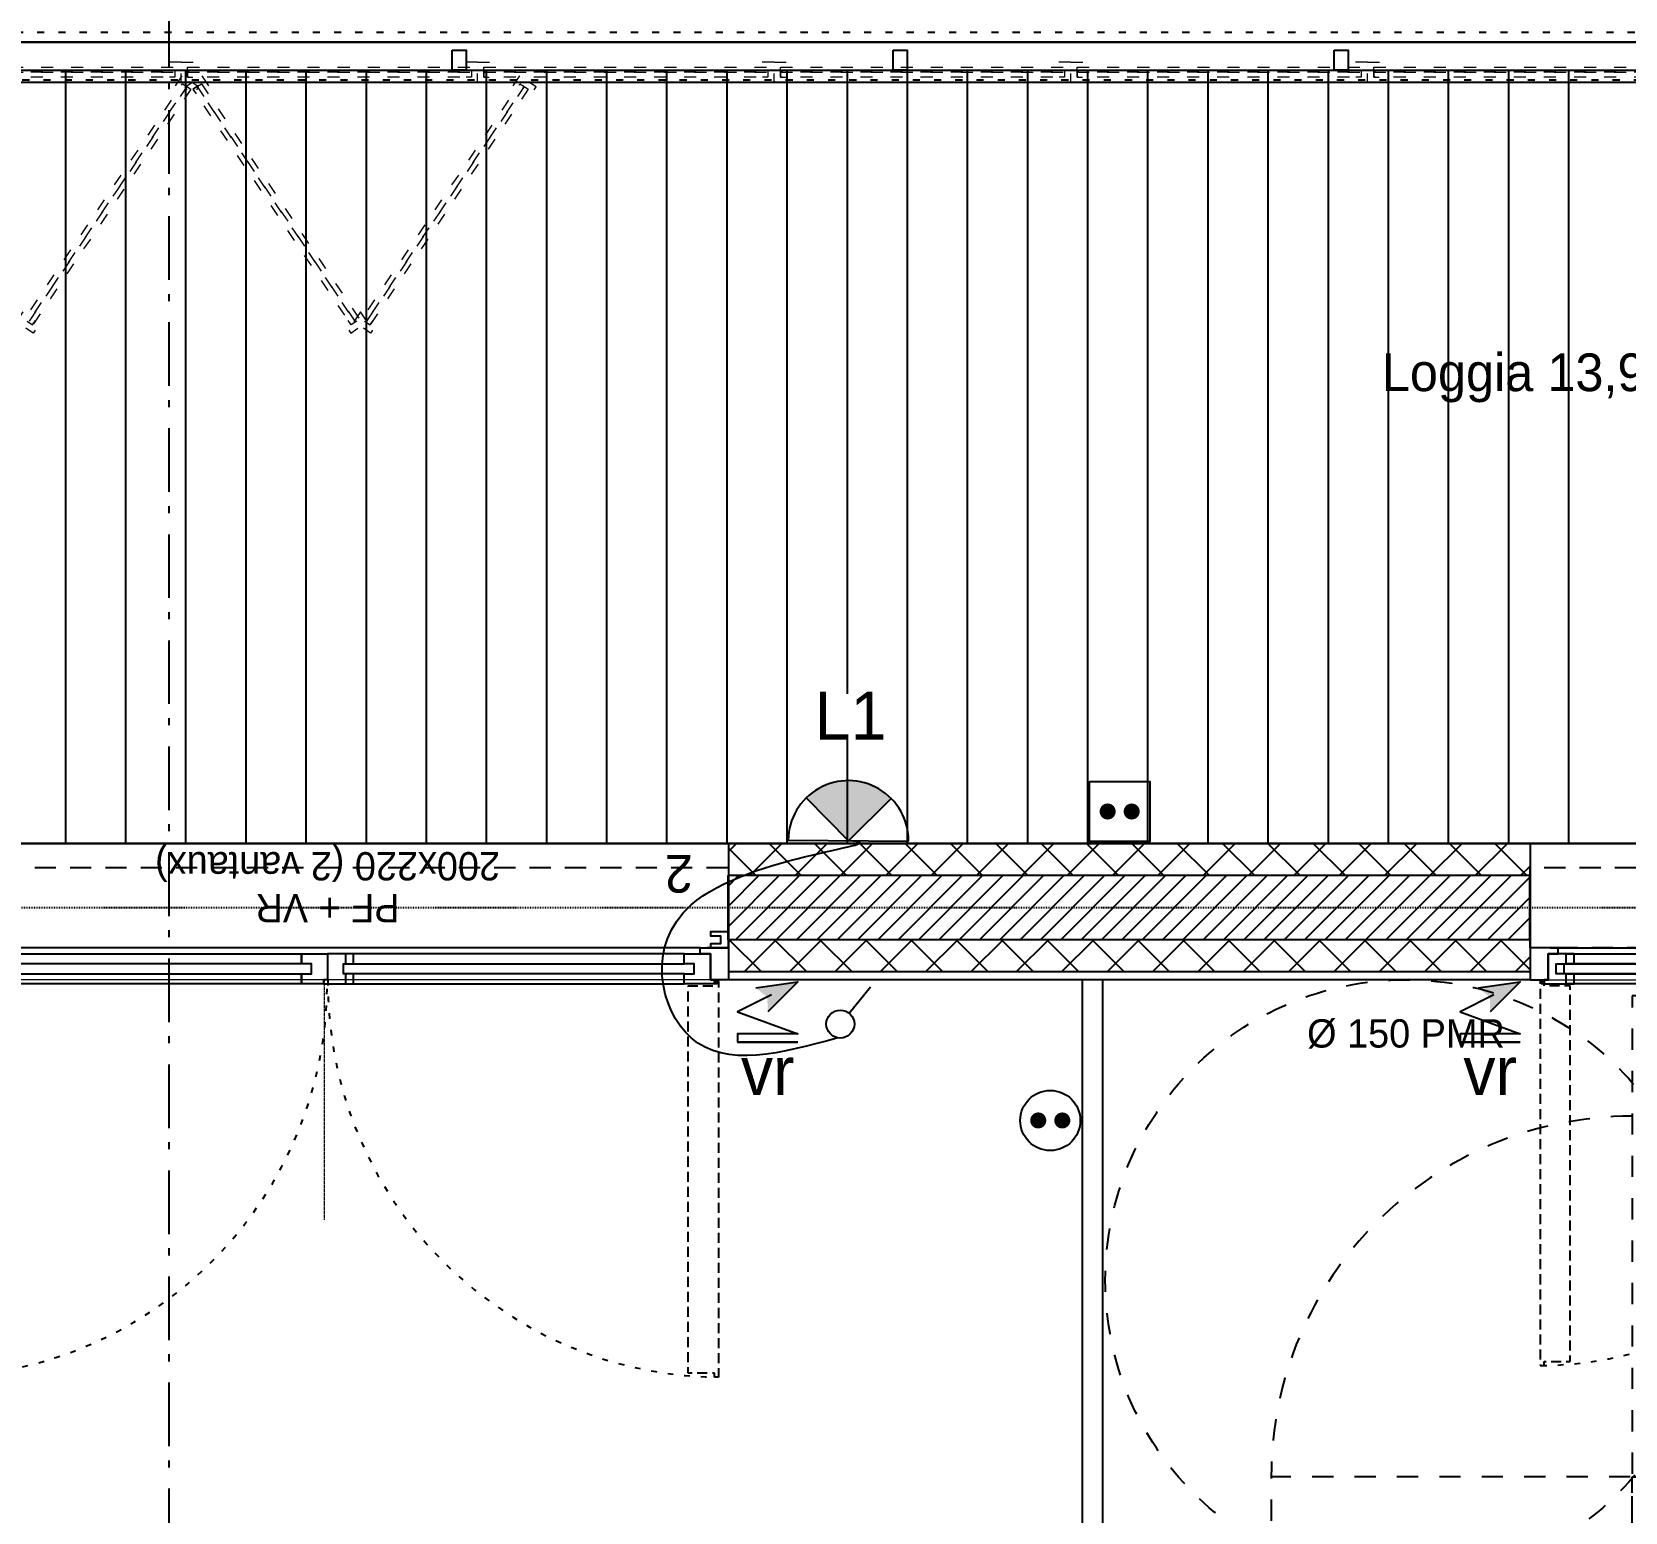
# Model space of a CAD drawing. Header units: centimetres. Extents: x -35664 to 50682, y -23001 to 23705.
# Drawn here: x 9165.3 to 9562.8, y 4750.6 to 5119.9 of the extents above; entities that cross this region are included whole.
import ezdxf

# ---------------------------------------------------------------- set-up
doc = ezdxf.new("R2010")
doc.units = ezdxf.units.CM
for name, pattern in [('ACAD_ISO03W100', [0.295276, 0.11811, -0.177165]), ('Style de ligne -1', [0.41664, 0.20828, -0.20836]), ('Style de ligne -11', [0.347222, 0.20828, -0.138942]), ('Style de ligne -12', [0.164042, 0.054681, -0.109361]), ('Style de ligne -13', [0.147638, 0.098425, -0.049213]), ('Style de ligne -14', [0.147638, 0.098425, -0.049213]), ('Style de ligne -17', [0.347222, 0.20828, -0.138942]), ('Style de ligne -18', [0.164042, 0.054681, -0.109361]), ('Style de ligne -5', [0.20828, 0.069425, -0.138855]), ('Style de ligne -6', [1.04164, 0.625, -0.20828, 0.06943, -0.13893]), ('VW-01', [0.41656, 0.20828, -0.20828])]:
    doc.linetypes.add(name, pattern=pattern)
for name, color, linetype in [('B aménagement intérieur', 252, 'Continuous'), ('B GÈnÈral_Hatch', 252, 'Continuous'), ('B Général', 252, 'Continuous'), ('C ANNOTATIONS-axes horizontaux', 252, 'Style de ligne -1'), ('C ANNOTATIONS-PMR', 252, 'Style de ligne -5'), ('C ANNOTATIONS-prestations', 252, 'Continuous'), ('C ANNOTATIONS-texte', 252, 'Continuous'), ('D SURFACES-shab', 252, 'Continuous'), ('prlm-VMC', 93, 'Continuous')]:
    doc.layers.add(name, color=color, linetype=linetype)
doc.layers.add('B BATI-lumon', color=252, linetype='Continuous', lineweight=20)
doc.layers.add('prlm-ELEC-CFO', color=1, linetype='Continuous', lineweight=25)
doc.layers.add('prlm-ZEROPLOT', color=254, linetype='Continuous', plot=False)
doc.layers.get('prlm-VMC').off()
doc.styles.add('Eurostile', font='Eurosti.TTF')
doc.styles.add('Eurostile (bold)', font='Eurostib.TTF')
doc.styles.add('Eurostile (italic)', font='Eurostib.TTF')
doc.styles.add('prlm-elec-cfo', font='comic.ttf', dxfattribs={"height": 12})
pattern_1 = [(-135, (0, 0), (5.656854, -5.656854), []), (-45, (0, 0), (-5.656854, -5.656854), [])]

# ---------------------------------------------------------------- blocks, each defined once
blk = doc.blocks.new('B 90.Groupe-10-1')
at = {"layer": 'B Général', "linetype": 'Continuous'}
for p, q in [((9060.8, 5117.4), (9794.48, 5117.4)), ((9173.64, 5110.39), (9173.64, 4917.39)), ((9188.64, 5110.39), (9188.64, 4917.39)), ((9203.64, 5110.39), (9203.64, 4917.39)), ((9218.64, 5110.39), (9218.64, 4917.39)), ((9233.64, 5110.39), (9233.64, 4917.39)), ((9248.64, 5110.39), (9248.64, 4917.39)), ((9263.64, 5110.39), (9263.64, 4917.39)), ((9278.64, 5110.39), (9278.64, 4917.39)), ((9293.64, 5110.39), (9293.64, 4917.39)), ((9308.64, 5110.39), (9308.64, 4917.39)), ((9323.64, 5110.39), (9323.64, 4917.39)), ((9338.64, 5110.39), (9338.64, 4917.39)), ((9353.64, 5110.39), (9353.64, 4917.39)), ((9368.64, 5110.39), (9368.64, 4917.39)), ((9383.64, 5110.39), (9383.64, 4917.39)), ((9398.64, 5110.39), (9398.64, 4917.39)), ((9413.64, 5110.39), (9413.64, 4917.39)), ((9428.64, 5110.39), (9428.64, 4917.39)), ((9443.64, 5110.39), (9443.64, 4917.39)), ((9458.64, 5110.39), (9458.64, 4917.39)), ((9473.64, 5110.39), (9473.64, 4917.39)), ((9488.64, 5110.39), (9488.64, 4917.39)), ((9503.64, 5110.39), (9503.64, 4917.39)), ((9518.64, 5110.39), (9518.64, 4917.39)), ((9533.64, 5110.39), (9533.64, 4917.39)), ((9548.64, 5110.39), (9548.64, 4917.39))]:
    blk.add_line(p, q, dxfattribs=at)
at = {"layer": 'B Général', "linetype": 'Style de ligne -5', "ltscale": 25.4, "flags": 128}
blk.add_lwpolyline([(9060.8, 5119.84), (9794.48, 5119.84), (9794.48, 5107.88), (9060.8, 5107.88)], close=True, dxfattribs=at)
at = {"layer": 'B Général', "linetype": 'Continuous', "flags": 128}
for points in [[(9270.14, 5115.34), (9273.64, 5115.34), (9273.64, 5110.34), (9270.14, 5110.34)], [(9380.14, 5115.34), (9383.64, 5115.34), (9383.64, 5110.34), (9380.14, 5110.34)], [(9490.14, 5115.34), (9493.64, 5115.34), (9493.64, 5110.34), (9490.14, 5110.34)], [(9060.8, 5110.34), (9794.48, 5110.34), (9794.48, 4917.39), (9060.8, 4917.39)]]:
    blk.add_lwpolyline(points, close=True, dxfattribs=at)
blk = doc.blocks.new('B 90.Rond 150_PMR')
at = {"layer": 'B Général', "linetype": 'VW-01', "ltscale": 25.4}
blk.add_circle((0, 0), 75, dxfattribs=at)
at = {"layer": 'B Général', "insert": (-61.5, 0), "char_height": 7.059, "attachment_point": 5, "rotation": 90, "line_spacing_factor": 0.894142, "style": 'Eurostile (italic)'}
blk.add_mtext('Ø 150 PMR', dxfattribs=at)
blk = doc.blocks.new('B 90.Groupe-3-1')
at = {"layer": 'B Général', "linetype": 'VW-01', "ltscale": 25.4}
blk.add_line((70, -114.99), (-70, -80.35), dxfattribs=at)
at = {"layer": 'B Général', "linetype": 'VW-01', "ltscale": 25.4, "flags": 128}
for points in [[(-70, 35), (70, 35), (70, -155), (-70, -155)], [(-70, -114.99), (70, -114.99), (70, -155), (-70, -155)]]:
    blk.add_lwpolyline(points, close=True, dxfattribs=at)
blk = doc.blocks.new('B 90.Lit 140.190_PMR 2')
at = {"layer": 'B Général', "linetype": 'VW-01', "ltscale": 25.4, "flags": 128}
for points in [[(70, 155), (-70, 155), (-70, 35), (70, 35)], [(-70, -155), (-70, 35), (-160, 35), (-160, -155)], [(160, -155), (160, 35), (70, 35), (70, -155)]]:
    blk.add_lwpolyline(points, close=True, dxfattribs=at)
at = {"layer": 'B Général', "linetype": 'VW-01', "ltscale": 25.4}
for centre, start, end in [((-70, 35), 90, 180), ((70, 35), 0, 90)]:
    blk.add_arc(centre, 90, start, end, dxfattribs=at)
at = {"layer": 'B Général'}
blk.add_blockref('B 90.Groupe-3-1', (0, 0), dxfattribs=at)
blk = doc.blocks.new('B 90.T2 S105 (2D)')
at = {"layer": 'B Général', "linetype": 'Continuous'}
for p, q in [((-0.41, 291.55), (-0.41, -34.02)), ((-0.41, 291.55), (-0.41, -34.02)), ((4.59, 291.55), (4.59, -34.02)), ((4.59, 291.55), (4.59, -23.44))]:
    blk.add_line(p, q, dxfattribs=at)
at = {"layer": 'D SURFACES-shab', "lineweight": 18, "flags": 128}
for points in [[(-366.96, -285.55), (-79.41, -285.55), (-79.41, -224.52), (-65.42, -224.52), (-65.42, -194.52), (-65.42, -194.52), (-65.42, -129.52), (-0.41, -129.52), (-0.41, 291.55), (-366.96, 291.55), (-366.96, -99.44), (-366.96, -99.44), (-366.96, -165.55), (-366.96, -165.55)], [(4.59, 291.55), (366.73, 291.55), (366.73, -22.47), (4.59, -22.47)]]:
    blk.add_lwpolyline(points, close=True, dxfattribs=at)
at = {"layer": 'B Général'}
blk.add_blockref('B 90.Lit 140.190_PMR 2', (206.73, 132.53), dxfattribs=at)
at = {"layer": 'C ANNOTATIONS-PMR', "ltscale": 25.4, "rotation": 270}
blk.add_blockref('B 90.Rond 150_PMR', (80.33, 216.55), dxfattribs=at)
blk = doc.blocks.new('B 90.PF 100.220 + VR')
at = {"layer": 'B Général', "linetype": 'Continuous'}
for p, q in [((-50, 7), (-50, 17)), ((50, 7), (50, 17))]:
    blk.add_line(p, q, dxfattribs=at)
at = {"layer": 'B Général'}
blk.add_line((45, 9), (-45, 9), dxfattribs=at)
at = {"layer": 'B Général', "linetype": 'Continuous', "lineweight": 35}
for p, q in [((-50, 7), (-50, -9)), ((50, 7), (50, -9))]:
    blk.add_line(p, q, dxfattribs=at)
at = {"layer": 'B Général', "linetype": 'Style de ligne -14', "ltscale": 25.4, "flags": 128}
blk.add_lwpolyline([(47.5, 113.27), (46.5, 113.27), (46.5, 112.27), (40, 112.27), (40, 18.5), (46.5, 18.5), (46.5, 17.5), (47.5, 17.5)], close=True, dxfattribs=at)
at = {"layer": 'B Général', "flags": 128}
for points in [[(-43, 10.5), (-43, 9), (-50, 9), (-50, 17), (-45.5, 17), (-45.5, 10.5)], [(-41, 18), (41, 18), (41, 15.5), (-41, 15.5)], [(43, 10.5), (43, 9), (50, 9), (50, 17), (45.5, 17), (45.5, 10.5)], [(-43.5, 15.5), (43.5, 15.5), (43.5, 13), (-43.5, 13)], [(-41, 13), (41, 13), (41, 10.5), (-41, 10.5)]]:
    blk.add_lwpolyline(points, close=True, dxfattribs=at)
at = {"layer": 'B Général', "linetype": 'Continuous', "flags": 128}
for points in [[(-39, 15.5), (-41.5, 15.5), (-41.5, 13), (-39, 13), (-39, 10.5), (-45.5, 10.5), (-45.5, 17), (-46.5, 17), (-46.5, 18), (-39, 18)], [(39, 15.5), (41.5, 15.5), (41.5, 13), (39, 13), (39, 10.5), (45.5, 10.5), (45.5, 17), (46.5, 17), (46.5, 18), (39, 18)]]:
    blk.add_lwpolyline(points, close=True, dxfattribs=at)
at = {"layer": 'B Général', "linetype": 'Style de ligne -17', "ltscale": 25.4, "flags": 128}
blk.add_lwpolyline([(-50, 9), (50, 9), (50, -11), (-50, -11)], close=True, dxfattribs=at)
at = {"layer": 'B Général', "flags": 128}
blk.add_lwpolyline([(-50, -9), (-50, -17), (50, -17), (50, -9)], dxfattribs=at)
at = {"layer": 'B Général'}
blk.add_circle((47, 17.5), 0.5, dxfattribs=at)
at = {"layer": 'B Général', "linetype": 'Style de ligne -18', "ltscale": 25.4}
blk.add_arc((48.78, 15.78), 97.5, 90.8973, 179.2823, dxfattribs=at)
at = {"layer": 'B Général', "insert": (-21.61, 2.65), "char_height": 7.059, "attachment_point": 1, "rotation": 360, "line_spacing_factor": 0.894142, "style": 'Eurostile'}
blk.add_mtext('PF + VR', dxfattribs=at)
at = {"layer": 'C ANNOTATIONS-prestations', "attachment_point": 1, "rotation": 360, "line_spacing_factor": 0.894142}
for s, insert, char_height, style in [('1', (-41.14, -4.77), 9.41, 'Eurostile (bold)'), ('100x220', (-21.61, -7.83), 7.059, 'Eurostile')]:
    blk.add_mtext(s, dxfattribs=dict(at, insert=insert, char_height=char_height, style=style))
blk = doc.blocks.new('B 90.PF 200.220 + VR')
at = {"layer": 'B Général', "linetype": 'Continuous'}
for p, q in [((-100, 7), (-100, 17)), ((100, 7), (100, 17))]:
    blk.add_line(p, q, dxfattribs=at)
at = {"layer": 'B Général'}
blk.add_line((-93, 9), (97, 9), dxfattribs=at)
at = {"layer": 'B Général', "linetype": 'Continuous', "lineweight": 35}
for p, q in [((-100, 7), (-100, -9)), ((100, 7), (100, -9))]:
    blk.add_line(p, q, dxfattribs=at)
at = {"layer": 'B Général', "linetype": 'Style de ligne -13', "ltscale": 25.4, "flags": 128}
for points in [[(-97.5, 116.12), (-96.5, 116.12), (-96.5, 115.12), (-90, 115.12), (-90, 18.5), (-96.5, 18.5), (-96.5, 17.5), (-97.5, 17.5)], [(97.5, 116.12), (96.5, 116.12), (96.5, 115.12), (90, 115.12), (90, 18.5), (96.5, 18.5), (96.5, 17.5), (97.5, 17.5)]]:
    blk.add_lwpolyline(points, close=True, dxfattribs=at)
at = {"layer": 'B Général', "flags": 128}
for points in [[(-93, 10.5), (-93, 9), (-100, 9), (-100, 17), (-95.5, 17), (-95.5, 10.5)], [(-4.5, 18), (-89, 18), (-89, 15.5), (-4.5, 15.5)], [(6.5, 18), (93, 18), (93, 15.5), (6.5, 15.5)], [(93, 10.5), (93, 9), (100, 9), (100, 17), (95.5, 17), (95.5, 10.5)], [(-4.5, 13), (-89, 13), (-89, 10.5), (-4.5, 10.5)], [(6.5, 13), (93, 13), (93, 10.5), (6.5, 10.5)], [(-100, 9), (-100, 5), (-95.5, 5), (-95.5, 6), (-98, 6), (-98, 8), (-95.5, 8), (-95.5, 9)], [(100, 9), (100, 5), (95.5, 5), (95.5, 6), (98, 6), (98, 8), (95.5, 8), (95.5, 9)]]:
    blk.add_lwpolyline(points, close=True, dxfattribs=at)
at = {"layer": 'B Général', "linetype": 'Continuous', "flags": 128}
for points in [[(-89, 15.5), (-91.5, 15.5), (-91.5, 13), (-89, 13), (-89, 10.5), (-95.5, 10.5), (-95.5, 17), (-96.5, 17), (-96.5, 18), (-89, 18)], [(-6.5, 15.5), (-4, 15.5), (-4, 13), (-6.5, 13), (-6.5, 10.5), (0, 10.5), (0, 17), (1, 17), (1, 18), (-6.5, 18)], [(6.5, 15.5), (4, 15.5), (4, 13), (6.5, 13), (6.5, 10.5), (0, 10.5), (0, 17), (1, 17), (1, 18), (6.5, 18)], [(89, 15.5), (91.5, 15.5), (91.5, 13), (89, 13), (89, 10.5), (95.5, 10.5), (95.5, 17), (96.5, 17), (96.5, 18), (89, 18)]]:
    blk.add_lwpolyline(points, close=True, dxfattribs=at)
at = {"layer": 'B Général', "linetype": 'Style de ligne -11', "ltscale": 25.4, "flags": 128}
blk.add_lwpolyline([(-100, 9), (100, 9), (100, -11), (-100, -11)], close=True, dxfattribs=at)
at = {"layer": 'B Général', "flags": 128}
blk.add_lwpolyline([(100, -9), (100, -17), (-100, -17), (-100, -9)], dxfattribs=at)
at = {"layer": 'B Général'}
for centre in [(-97, 17.5), (97, 17.5)]:
    blk.add_circle(centre, 0.5, dxfattribs=at)
at = {"layer": 'B Général', "linetype": 'Style de ligne -12', "ltscale": 25.4}
for centre, start, end in [((-98.46, 17.77), 359.5523, 89.0018), ((98.46, 17.77), 90.9982, 180.4485)]:
    blk.add_arc(centre, 98.37, start, end, dxfattribs=at)
at = {"layer": 'B Général', "insert": (0, 2.65), "char_height": 7.059, "attachment_point": 2, "rotation": 360, "line_spacing_factor": 0.894142, "style": 'Eurostile'}
blk.add_mtext('PF + VR', dxfattribs=at)
at = {"layer": 'C ANNOTATIONS-prestations', "rotation": 360, "line_spacing_factor": 0.894142}
for s, insert, char_height, attachment_point, style in [('2', (-91.15, -4.77), 9.41, 1, 'Eurostile (bold)'), ('200x220 (2 vantaux) ', (0, -7.82), 7.059, 2, 'Eurostile')]:
    blk.add_mtext(s, dxfattribs=dict(at, insert=insert, char_height=char_height, attachment_point=attachment_point, style=style))
blk = doc.blocks.new('B 90.Groupe-81-1')
at = {"layer": 'B BATI-lumon', "linetype": 'ACAD_ISO03W100', "ltscale": 25.4, "flags": 128}
for points in [[(9276.48, 5112.35), (9279.98, 5112.35), (9279.98, 5111.11), (9278.06, 5111.11), (9278.06, 5108.61), (9279.98, 5108.61), (9279.98, 5107.35), (9276.48, 5107.35), (9276.48, 5111.35), (9276.48, 5111.35)], [(9350.48, 5112.35), (9346.98, 5112.35), (9346.98, 5111.11), (9348.91, 5111.11), (9348.91, 5108.61), (9346.98, 5108.61), (9346.98, 5107.35), (9350.48, 5107.35), (9350.48, 5111.35), (9350.48, 5111.35)], [(9278.06, 5111.11), (9348.91, 5111.11), (9348.91, 5109.86), (9278.06, 5109.86)], [(9278.06, 5109.86), (9348.91, 5109.86), (9348.91, 5108.61), (9278.06, 5108.61)]]:
    blk.add_lwpolyline(points, close=True, dxfattribs=at)
blk = doc.blocks.new('B 90.Groupe-82-1')
at = {"layer": 'B BATI-lumon', "linetype": 'ACAD_ISO03W100', "ltscale": 25.4, "flags": 128}
for points in [[(9350.48, 5112.35), (9353.98, 5112.35), (9353.98, 5111.11), (9352.06, 5111.11), (9352.06, 5108.61), (9353.98, 5108.61), (9353.98, 5107.35), (9350.48, 5107.35), (9350.48, 5111.35), (9350.48, 5111.35)], [(9424.48, 5112.35), (9420.98, 5112.35), (9420.98, 5111.11), (9422.91, 5111.11), (9422.91, 5108.61), (9420.98, 5108.61), (9420.98, 5107.35), (9424.48, 5107.35), (9424.48, 5111.35), (9424.48, 5111.35)], [(9352.06, 5111.11), (9422.91, 5111.11), (9422.91, 5109.86), (9352.06, 5109.86)], [(9352.06, 5109.86), (9422.91, 5109.86), (9422.91, 5108.61), (9352.06, 5108.61)]]:
    blk.add_lwpolyline(points, close=True, dxfattribs=at)
blk = doc.blocks.new('B 90.Groupe-83-1')
at = {"layer": 'B BATI-lumon', "linetype": 'ACAD_ISO03W100', "ltscale": 25.4, "flags": 128}
for points in [[(9424.48, 5112.35), (9427.98, 5112.35), (9427.98, 5111.11), (9426.06, 5111.11), (9426.06, 5108.61), (9427.98, 5108.61), (9427.98, 5107.35), (9424.48, 5107.35), (9424.48, 5111.35), (9424.48, 5111.35)], [(9498.48, 5112.35), (9494.98, 5112.35), (9494.98, 5111.11), (9496.91, 5111.11), (9496.91, 5108.61), (9494.98, 5108.61), (9494.98, 5107.35), (9498.48, 5107.35), (9498.48, 5111.35), (9498.48, 5111.35)], [(9426.06, 5111.11), (9496.91, 5111.11), (9496.91, 5109.86), (9426.06, 5109.86)], [(9426.06, 5109.86), (9496.91, 5109.86), (9496.91, 5108.61), (9426.06, 5108.61)]]:
    blk.add_lwpolyline(points, close=True, dxfattribs=at)
blk = doc.blocks.new('B 90.Groupe-84-1')
at = {"layer": 'B BATI-lumon', "linetype": 'ACAD_ISO03W100', "ltscale": 25.4, "flags": 128}
for points in [[(9498.48, 5112.35), (9501.98, 5112.35), (9501.98, 5111.11), (9500.06, 5111.11), (9500.06, 5108.61), (9501.98, 5108.61), (9501.98, 5107.35), (9498.48, 5107.35), (9498.48, 5111.35), (9498.48, 5111.35)], [(9572.48, 5112.35), (9568.98, 5112.35), (9568.98, 5111.11), (9570.91, 5111.11), (9570.91, 5108.61), (9568.98, 5108.61), (9568.98, 5107.35), (9572.48, 5107.35), (9572.48, 5111.35), (9572.48, 5111.35)], [(9500.06, 5111.11), (9570.91, 5111.11), (9570.91, 5109.86), (9500.06, 5109.86)], [(9500.06, 5109.86), (9570.91, 5109.86), (9570.91, 5108.61), (9500.06, 5108.61)]]:
    blk.add_lwpolyline(points, close=True, dxfattribs=at)
blk = doc.blocks.new('B 90.Groupe-96-1')
at = {"layer": 'B BATI-lumon', "linetype": 'ACAD_ISO03W100', "ltscale": 25.4, "flags": 128}
for points in [[(9202.48, 5112.35), (9205.98, 5112.35), (9205.98, 5111.11), (9204.06, 5111.11), (9204.06, 5108.61), (9205.98, 5108.61), (9205.98, 5107.35), (9202.48, 5107.35), (9202.48, 5111.35), (9202.48, 5111.35)], [(9276.48, 5112.35), (9272.98, 5112.35), (9272.98, 5111.11), (9274.91, 5111.11), (9274.91, 5108.61), (9272.98, 5108.61), (9272.98, 5107.35), (9276.48, 5107.35), (9276.48, 5111.35), (9276.48, 5111.35)], [(9204.06, 5111.11), (9274.91, 5111.11), (9274.91, 5109.86), (9204.06, 5109.86)], [(9204.06, 5109.86), (9274.91, 5109.86), (9274.91, 5108.61), (9204.06, 5108.61)]]:
    blk.add_lwpolyline(points, close=True, dxfattribs=at)
blk = doc.blocks.new('B 90.Groupe-97-1')
at = {"layer": 'B BATI-lumon', "linetype": 'ACAD_ISO03W100', "ltscale": 25.4, "flags": 128}
for points in [[(9128.48, 5112.35), (9131.98, 5112.35), (9131.98, 5111.11), (9130.06, 5111.11), (9130.06, 5108.61), (9131.98, 5108.61), (9131.98, 5107.35), (9128.48, 5107.35), (9128.48, 5111.35), (9128.48, 5111.35)], [(9202.48, 5112.35), (9198.98, 5112.35), (9198.98, 5111.11), (9200.91, 5111.11), (9200.91, 5108.61), (9198.98, 5108.61), (9198.98, 5107.35), (9202.48, 5107.35), (9202.48, 5111.35), (9202.48, 5111.35)], [(9130.06, 5111.11), (9200.91, 5111.11), (9200.91, 5109.86), (9130.06, 5109.86)], [(9130.06, 5109.86), (9200.91, 5109.86), (9200.91, 5108.61), (9130.06, 5108.61)]]:
    blk.add_lwpolyline(points, close=True, dxfattribs=at)
blk = doc.blocks.new('B 90.Groupe-104-1')
at = {"layer": 'B BATI-lumon', "linetype": 'ACAD_ISO03W100', "ltscale": 25.4, "flags": 128}
for points in [[(9202.72, 5109), (9200.77, 5106.09), (9201.8, 5105.4), (9202.87, 5106.99), (9204.95, 5105.6), (9203.88, 5104), (9204.92, 5103.3), (9206.87, 5106.21), (9203.55, 5108.44), (9203.55, 5108.44)], [(9203.91, 5106.3), (9164.41, 5047.49), (9163.37, 5048.18), (9202.87, 5106.99)], [(9204.95, 5105.6), (9165.45, 5046.79), (9164.41, 5047.49), (9203.91, 5106.3)], [(9161.46, 5047.57), (9163.41, 5050.47), (9164.44, 5049.78), (9163.37, 5048.18), (9165.45, 5046.79), (9166.52, 5048.38), (9167.56, 5047.68), (9165.61, 5044.78), (9162.29, 5047.01), (9162.29, 5047.01)]]:
    blk.add_lwpolyline(points, close=True, dxfattribs=at)
blk = doc.blocks.new('B 90.Groupe-105-1')
at = {"layer": 'B BATI-lumon', "linetype": 'ACAD_ISO03W100', "ltscale": 25.4, "flags": 128}
for points in [[(9207.7, 5109), (9209.65, 5106.09), (9208.62, 5105.4), (9207.55, 5106.99), (9205.47, 5105.6), (9206.55, 5104), (9205.5, 5103.3), (9203.55, 5106.21), (9206.87, 5108.44), (9206.87, 5108.44)], [(9206.51, 5106.3), (9246.01, 5047.49), (9244.98, 5046.79), (9205.48, 5105.6)], [(9207.55, 5106.99), (9247.05, 5048.18), (9246.01, 5047.49), (9206.51, 5106.3)], [(9248.96, 5047.57), (9247.01, 5050.47), (9245.98, 5049.78), (9247.05, 5048.18), (9244.97, 5046.79), (9243.9, 5048.38), (9242.86, 5047.68), (9244.81, 5044.78), (9248.13, 5047.01), (9248.13, 5047.01)]]:
    blk.add_lwpolyline(points, close=True, dxfattribs=at)
blk = doc.blocks.new('B 90.Groupe-106-1')
at = {"layer": 'B BATI-lumon', "linetype": 'ACAD_ISO03W100', "ltscale": 25.4, "flags": 128}
for points in [[(9286.9, 5109), (9284.95, 5106.09), (9285.98, 5105.4), (9287.05, 5106.99), (9289.13, 5105.6), (9288.05, 5104), (9289.1, 5103.3), (9291.05, 5106.21), (9287.73, 5108.44), (9287.73, 5108.44)], [(9288.09, 5106.3), (9248.59, 5047.49), (9247.55, 5048.18), (9287.05, 5106.99)], [(9289.12, 5105.6), (9249.62, 5046.79), (9248.59, 5047.49), (9288.09, 5106.3)], [(9245.64, 5047.57), (9247.59, 5050.47), (9248.62, 5049.78), (9247.55, 5048.18), (9249.63, 5046.79), (9250.7, 5048.38), (9251.74, 5047.68), (9249.79, 5044.78), (9246.47, 5047.01), (9246.47, 5047.01)]]:
    blk.add_lwpolyline(points, close=True, dxfattribs=at)
blk = doc.blocks.new('B 90.Groupe-107-1')
at = {"layer": 'B BATI-lumon'}
for name in ['B 90.Groupe-97-1', 'B 90.Groupe-96-1', 'B 90.Groupe-81-1', 'B 90.Groupe-82-1', 'B 90.Groupe-83-1', 'B 90.Groupe-84-1', 'B 90.Groupe-104-1', 'B 90.Groupe-105-1', 'B 90.Groupe-106-1']:
    blk.add_blockref(name, (0, 0), dxfattribs=at)
blk = doc.blocks.new('xi.EA')
at = {"layer": 'prlm-ZEROPLOT', "color": 250, "linetype": 'ACAD_ISO03W100', "lineweight": 0, "ltscale": 0.2}
blk.add_lwpolyline([(0, 0), (0, 60)], dxfattribs=at)
blk = doc.blocks.new('xi.VR')
at = {"layer": 'prlm-ELEC-CFO', "lineweight": 5}
blk.add_hatch(color=0, dxfattribs=at).paths.add_polyline_path([(-3, 6), (-0.1, 3.7), (0, 0), (7.5, 7.5)])
at = {"layer": 'prlm-ELEC-CFO', "color": 0}
for points in [[(0.95, 4.23), (-7.5, 0), (7.5, -5.5), (-7.5, -5.5), (-7.5, -7.5), (7.5, -7.5)], [(-3, 6), (7.5, 7.5), (0, 0)]]:
    blk.add_lwpolyline(points, dxfattribs=at)
blk = doc.blocks.new('xi.PC')
at = {"color": 0, "lineweight": 5}
blk.add_wipeout([(-7.5, -7.5), (7.5, -7.5), (7.5, 7.5), (-7.5, 7.5)], dxfattribs=at).dxf.layer = 'prlm-ELEC-CFO'
at = {"layer": 'prlm-ELEC-CFO', "color": 0, "linetype": 'ByBlock', "lineweight": 5, "const_width": 2}
for points in [[(-4, 0, 1), (-2, 0, 1)], [(2, 0, 1), (4, 0, 1)]]:
    blk.add_lwpolyline(points, format="xyb", close=True, dxfattribs=at)
at = {"layer": 'prlm-ELEC-CFO', "color": 0, "linetype": 'ByBlock', "lineweight": -2}
blk.add_circle((0, 0), 7.5, dxfattribs=at)
blk = doc.blocks.new('xi.PC-EXT')
at = {"layer": 'prlm-ELEC-CFO', "color": 0, "linetype": 'ByBlock', "lineweight": -2, "flags": 128}
blk.add_lwpolyline([(-7.5, 7.5), (7.5, 7.5), (7.5, -7.5), (-7.5, -7.5)], close=True, dxfattribs=at)
at = {"layer": 'prlm-ELEC-CFO', "color": 0, "linetype": 'ByBlock', "lineweight": 5, "const_width": 2}
for points in [[(-4, 0, 1), (-2, 0, 1)], [(2, 0, 1), (4, 0, 1)]]:
    blk.add_lwpolyline(points, format="xyb", close=True, dxfattribs=at)
blk = doc.blocks.new('xi.lum1')
at = {"layer": 'prlm-ELEC-CFO', "linetype": 'ByBlock', "lineweight": 5}
blk.add_hatch(color=0, dxfattribs=at).paths.add_polyline_path([(10.61, 10.61, 0.414214), (-10.61, 10.61), (0, 0)])
at = {"layer": 'prlm-ELEC-CFO', "color": 0, "linetype": 'ByBlock', "lineweight": -2, "flags": 128}
blk.add_lwpolyline([(15, 0, 1), (-15, 0)], format="xyb", close=True, dxfattribs=at)
at = {"layer": 'prlm-ELEC-CFO', "color": 0}
blk.add_lwpolyline([(-10.61, 10.61), (0, 0), (10.61, 10.61)], dxfattribs=at)
blk = doc.blocks.new('xi.SA')
at = {"layer": 'prlm-ELEC-CFO', "color": 0}
blk.add_lwpolyline([(0.2, -1.28), (5.5, 5.28)], dxfattribs=at)
blk.add_circle((-2, -4), 3.5, dxfattribs=at)

msp = doc.modelspace()

# ---------------------------------------------------------------- hatches: boundary and pattern name
at = {"layer": 'B GÈnÈral_Hatch', "linetype": 'Continuous'}
h = msp.add_hatch(dxfattribs=at)
h.set_pattern_fill('02_ISOLANT', color=256, angle=-180, style=0, pattern_type=2)
h.set_pattern_definition(pattern_1)
h.paths.add_polyline_path([(9539.085, 4909.389), (9539.085, 4917.389), (9339.037, 4917.389), (9339.037, 4909.389)])
h = msp.add_hatch(dxfattribs=at)
h.set_pattern_fill('50_BETON', color=256, style=0, pattern_type=2)
h.set_pattern_definition([(45, (0, 0), (2.4253472, -2.6458333), [])])
h.paths.add_polyline_path([(9539.085, 4893.389), (9539.085, 4909.389), (9339.037, 4909.389), (9339.037, 4893.389)])
h = msp.add_hatch(dxfattribs=at)
h.set_pattern_fill('02_ISOLANT', color=256, angle=-180, style=0, pattern_type=2)
h.set_pattern_definition(pattern_1)
h.paths.add_polyline_path([(9539.085, 4885.389), (9539.085, 4893.389), (9339.037, 4893.389), (9339.037, 4885.389)])

# ---------------------------------------------------------------- linework, layer by layer
at = {"layer": 'B Général', "linetype": 'Style de ligne -6', "ltscale": 25.4}
msp.add_line((9199.484, 3285.389), (9199.484, 5820.389), dxfattribs=at)
msp.add_line((9199.484, 3285.389), (9199.484, 5820.389), dxfattribs=at)
at = {"layer": 'B Général', "linetype": 'Continuous'}
for p, q in [((9539.085, 4917.389), (9339.037, 4917.389)), ((9339.037, 4917.389), (9339.037, 4883.389)), ((9539.085, 4917.389), (9339.037, 4917.389)), ((9539.085, 4917.389), (9539.085, 4883.389)), ((9539.085, 4909.389), (9339.037, 4909.389)), ((9539.085, 4893.389), (9339.037, 4893.389)), ((9539.085, 4885.389), (9339.037, 4885.389)), ((9539.085, 4885.389), (9339.037, 4885.389)), ((9539.085, 4883.389), (9339.037, 4883.389)), ((9539.085, 4883.389), (9339.037, 4883.389))]:
    msp.add_line(p, q, dxfattribs=at)
at = {"layer": 'B Général', "linetype": 'Continuous', "lineweight": 18}
for p, q in [((9539.085, 4909.389), (9339.037, 4909.389)), ((9539.085, 4893.389), (9339.037, 4893.389))]:
    msp.add_line(p, q, dxfattribs=at)
at = {"layer": 'C ANNOTATIONS-axes horizontaux'}
msp.add_line((12370.813, 4901.389), (2960.813, 4901.389), dxfattribs=at)
msp.add_line((12370.813, 4901.389), (2960.813, 4901.389), dxfattribs=at)
at = {"layer": 'D SURFACES-shab', "linetype": 'Continuous', "flags": 128}
msp.add_lwpolyline([(9794.484, 4917.389), (9060.796, 4917.389), (9060.796, 5107.389), (9794.484, 5107.389)], close=True, dxfattribs=at)
at = {"layer": 'prlm-ZEROPLOT'}
for points in [[(8428.131, 5512.376), (9795.676, 5512.376), (9795.676, 5117.389), (8428.131, 5117.389)], [(8418.485, 4917.388), (11031.388, 4917.388), (11031.388, 5117.389), (8418.485, 5117.389)], [(8418.485, 4917.388), (10859.388, 4917.388), (10859.389, 3517.39), (9818.485, 3517.39), (9818.485, 2192.491), (8418.485, 2192.491)]]:
    msp.add_lwpolyline(points, close=True, dxfattribs=at)

# ---------------------------------------------------------------- block references
at = {"layer": 'B aménagement intérieur'}
msp.add_blockref('B 90.T2 S105 (2D)', (9427.75, 4591.838), dxfattribs=at)
at = {"layer": 'B BATI-lumon'}
msp.add_blockref('B 90.Groupe-107-1', (0, 0), dxfattribs=at)
at = {"layer": 'B Général'}
msp.add_blockref('B 90.Groupe-10-1', (0, 0), dxfattribs=at)
at = {"layer": 'B Général', "rotation": 180}
for name, p in [('B 90.PF 200.220 + VR', (9239.037, 4900.389)), ('B 90.PF 100.220 + VR', (9589.085, 4900.389))]:
    msp.add_blockref(name, p, dxfattribs=at)
at = {"layer": 'prlm-ELEC-CFO'}
for name, p, rotation in [('xi.lum1', (9368.972, 4918.103), 359.4203211865211), ('xi.SA', (9368.972, 4876.352), 359.9996616788565)]:
    msp.add_blockref(name, p, dxfattribs=dict(at, rotation=rotation))
msp.add_blockref('xi.PC-EXT', (9436.663, 4925.394), dxfattribs=at)
at = {"layer": 'prlm-VMC', "rotation": 180}
msp.add_blockref('xi.EA', (9238.212, 4883.389), dxfattribs=at)

# ---------------------------------------------------------------- texts
at = {"layer": 'C ANNOTATIONS-texte', "insert": (9583, 5045.34), "char_height": 9.412, "width": 264, "attachment_point": 3, "line_spacing_factor": 0.894142, "style": 'Eurostile'}
msp.add_mtext('Loggia 13,9m{\\H0.6667x;\\S2^ ;}', dxfattribs=at)

# ---------------------------------------------------------------- next in the draw order: block references
at = {"layer": 'prlm-ELEC-CFO'}
msp.add_blockref('xi.PC', (9419.344, 4848.297), dxfattribs=at)

# ---------------------------------------------------------------- next in the draw order: texts
at = {"layer": 'prlm-ELEC-CFO', "lineweight": 20, "char_height": 12, "line_spacing_factor": 0.8, "style": 'prlm-elec-cfo', "bg_fill": 3, "bg_fill_color": 256, "bg_fill_transparency": 0}
for s, insert, attachment_point, box_fill_scale in [('L1', (9369.535, 4955.324), 2, 0.95), ('vr', (9348.855, 4860.671), 5, 1.1), ('vr', (9529.092, 4860.671), 5, 1.1)]:
    msp.add_mtext(s, dxfattribs=dict(at, insert=insert, attachment_point=attachment_point, box_fill_scale=box_fill_scale))

# ---------------------------------------------------------------- next in the draw order: linework, layer by layer
at = {"layer": 'prlm-ELEC-CFO'}
msp.add_spline([(9366.372, 4868.904), (9329.722, 4868.904), (9329.722, 4902.073), (9368.972, 4918.103), (9368.475, 4918.134)], degree=3, dxfattribs=at)

# ---------------------------------------------------------------- next in the draw order: block references
for p in [(9348.855, 4875.389), (9529.092, 4875.389)]:
    msp.add_blockref('xi.VR', p, dxfattribs=at)

doc.saveas('drawing.dxf')
